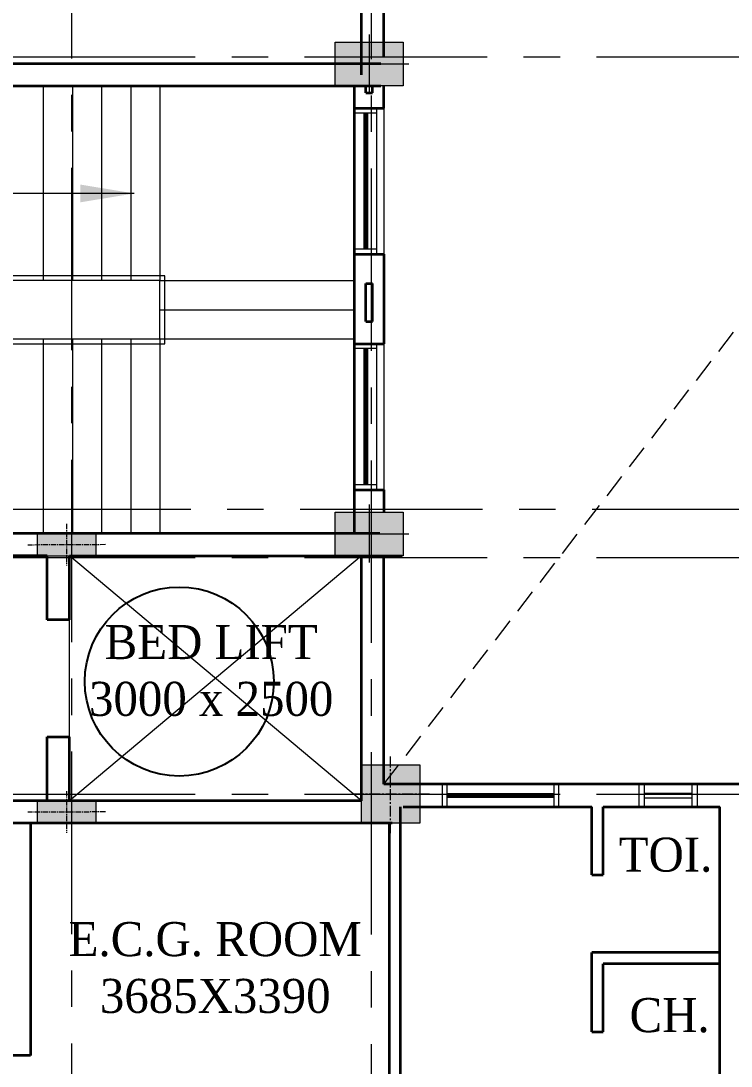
# Model space of a CAD drawing. Header units: inches. Extents: x 1789308 to 1948517, y 1504002 to 1708835.
# Drawn here: x 1891979 to 1893439, y 1666201 to 1668349 of the extents above; entities that cross this region are included whole.
import ezdxf

# ---------------------------------------------------------------- set-up
doc = ezdxf.new("R2010")
doc.units = ezdxf.units.IN
doc.header["$LTSCALE"] = 0.015
doc.header["$MEASUREMENT"] = 0
for name, pattern in [('$DDT_AUDIT_GENERATED_(C)', [0]), ('CENTER', [2, 1.25, -0.25, 0.25, -0.25]), ('CENTER2', [1.125, 0.75, -0.125, 0.125, -0.125]), ('DASHED', [19.05, 12.7, -6.35]), ('HIDDEN', [0.375, 0.25, -0.125])]:
    doc.linetypes.add(name, pattern=pattern)
for name, color, linetype, lineweight in [('CENTER LINE', 1, 'CENTER2', 18), ('COLUMN - HACTH - STR', 25, '$DDT_AUDIT_GENERATED_(C)', 15), ('COLUMN - STR', 6, 'Continuous', 15), ('ELE', 8, 'Continuous', 13), ('GRID - COLUMN - STR', 251, 'CENTER', 15), ('RAILING', 15, 'Continuous', 9), ('SECTION -  LINE - STR', 3, 'Continuous', 20), ('STAIRCASE', 161, 'Continuous', 13), ('TEXT', 7, 'Continuous', 5), ('wall', 1, 'Continuous', 35), ('WINDOW', 165, 'Continuous', 20)]:
    doc.layers.add(name, color=color, linetype=linetype, lineweight=lineweight)
doc.layers.add('DIM - GRID - STR', color=7, linetype='Continuous')
doc.styles.add('DIM 300', font='times.ttf', dxfattribs={"height": 300})
doc.styles.add('Scale M 100', font='times.ttf', dxfattribs={"width": 0.95, "height": 350})
doc.dimstyles.new('DIM 300', dxfattribs={"dimtxt": 300, "dimasz": 77, "dimexe": 66, "dimexo": 150, "dimgap": 12, "dimtad": 0, "dimdec": 0, "dimzin": 0, "dimdsep": 46, "dimtxsty": 'DIM 300', "dimblk": 'ARCHTICK', "dimcen": 0.09, "dimdle": 66, "dimclrd": 256, "dimclre": 256, "dimclrt": 7, "dimadec": 0, "dimazin": 0, "dimtfac": 1, "dimtdec": 0, "dimtofl": 0, "dimtmove": 2, "dimatfit": 3, "dimfxl": 300, "dimtolj": 1, "dimtzin": 0, "dimlwd": -1, "dimlwe": -1, "dimarcsym": 0})

# ---------------------------------------------------------------- blocks, each defined once
blk = doc.blocks.new('COL 600X600')
at = {"layer": 'COLUMN - HACTH - STR'}
h = blk.add_hatch(color=256, dxfattribs=at)
h.dxf.hatch_style = 1
h.paths.add_polyline_path([(-226608, -550894), (-226008, -550894), (-226008, -550294), (-226608, -550294)])
at = {"layer": 'CENTER LINE', "ltscale": 10000}
for points in [[(-226308, -550994), (-226308, -550194)], [(-225908, -550594), (-226708, -550594)]]:
    blk.add_lwpolyline(points, dxfattribs=at)
at = {"layer": 'COLUMN - STR', "ltscale": 100}
blk.add_lwpolyline([(-226608, -550294), (-226008, -550294), (-226008, -550894), (-226608, -550894)], close=True, dxfattribs=at)
blk = doc.blocks.new('COL 230X500')
at = {"layer": 'COLUMN - HACTH - STR'}
h = blk.add_hatch(color=256, dxfattribs=at)
h.dxf.hatch_style = 1
h.paths.add_polyline_path([(211, 100), (211, -500), (-19, -500), (-19, 100)])
at = {"layer": 'CENTER LINE', "ltscale": 5000}
for points in [[(100, -600), (96, 200)], [(315, -200), (-115, -200)]]:
    blk.add_lwpolyline(points, dxfattribs=at)
at = {"layer": 'COLUMN - STR'}
blk.add_lwpolyline([(211, 100), (211, -500), (-19, -500), (-19, 100)], close=True, dxfattribs=at)
blk = doc.blocks.new('450X700')
at = {"layer": 'COLUMN - HACTH - STR'}
blk.add_hatch(color=256, dxfattribs=at).paths.add_polyline_path([(0, 0), (0, -700), (450, -700), (450, 0)])
at = {"layer": 'COLUMN - STR'}
for p, q in [((225, -773), (225, 59)), ((-77, -350), (520, -350))]:
    blk.add_line(p, q, dxfattribs=at)
blk.add_lwpolyline([(0, 0), (450, 0), (450, -700), (0, -700)], close=True, dxfattribs=at)
blk = doc.blocks.new('_ArchTick')
at = {"color": 0, "linetype": 'ByBlock', "lineweight": -3, "const_width": 0.15}
blk.add_lwpolyline([(-0.5, -0.5), (0.5, 0.5)], dxfattribs=at)
blk = doc.blocks.new('V1_600')
at = {"layer": 'WINDOW'}
for p, q in [((-0.083, 0.6), (0.147, 0.6)), ((-0.083, 0.545), (0.147, 0.545)), ((-0.083, 0.055), (0.147, 0.055)), ((-0.083, 0), (0.147, 0))]:
    blk.add_line(p, q, dxfattribs=at)
at = {"layer": 'WINDOW', "linetype": 'ByBlock'}
for p, q in [((-0.083, 0), (-0.083, 0.6)), ((0.147, 0), (0.147, 0.6))]:
    blk.add_line(p, q, dxfattribs=at)
at = {"layer": 'WINDOW', "linetype": 'DASHED', "ltscale": 12}
for p, q in [((0.004, 0.545), (0.004, 0.055)), ((0.054, 0.545), (0.054, 0.055))]:
    blk.add_line(p, q, dxfattribs=at)
blk = doc.blocks.new('12_00')
at = {"layer": 'WINDOW'}
for p, q in [((100, 550), (-130, 550)), ((100, -550), (-130, -550))]:
    blk.add_line(p, q, dxfattribs=at)
blk.add_lwpolyline([(100, -600), (100, 600), (-130, 600), (-130, -600)], close=True, dxfattribs=at)
at = {"layer": 'WINDOW', "const_width": 50}
blk.add_lwpolyline([(-15, 550), (-15, -550)], dxfattribs=at)
blk = doc.blocks.new('W1_1500x1200')
at = {"layer": 'WINDOW'}
for p, q in [((-0.7, 0), (-0.7, 0.23)), ((0.7, 0), (0.7, 0.23))]:
    blk.add_line(p, q, dxfattribs=at)
blk.add_lwpolyline([(-0.75, 0), (0.75, 0), (0.75, 0.23), (-0.75, 0.23)], close=True, dxfattribs=at)
at = {"layer": 'WINDOW', "const_width": 0.05}
blk.add_lwpolyline([(0.7, 0.115), (-0.7, 0.115)], dxfattribs=at)
blk = doc.blocks.new('A$C1CC35E0C')
at = {"layer": 'DIM - GRID - STR', "color": 3}
blk.add_circle((16649.2, -27861.3), 971.4, dxfattribs=at)
at = {"layer": 'ELE', "linetype": 'HIDDEN', "ltscale": 66666}
blk.add_line((18750.5, -28917.7), (32450.5, -11215), dxfattribs=at)
at = {"layer": 'ELE', "ltscale": 66666}
for p, q in [((18750.5, -21968.9), (18750.5, -23468.9)), ((18750.5, -24389.3), (18750.5, -25889.3)), ((18521.3, -29087), (15521.3, -26570)), ((18521.3, -26570.4), (15521.3, -29087))]:
    blk.add_line(p, q, dxfattribs=at)
at = {"layer": 'ELE'}
blk.add_line((15521.3, -28428.5), (15521.3, -27228.5), dxfattribs=at)
at = {"layer": 'GRID - COLUMN - STR', "ltscale": 100000}
for p, q in [((15541.3, 4418.7), (15541.3, -69399.6)), ((18620.3, 4412.1), (18620.3, -69399.6)), ((-12062.3, -21439), (88195.3, -21439)), ((-12108.7, -26089), (88195.3, -26089)), ((-12062.3, -26584.6), (88195.3, -26584.6)), ((-12062.3, -29018.7), (88195.3, -29018.7))]:
    blk.add_line(p, q, dxfattribs=at)
at = {"layer": 'RAILING'}
for points in [[(13400.8, -24390), (16500.8, -24390), (16500.8, -23690), (13400.8, -23690)], [(13450.8, -24340), (16450.8, -24340), (16450.8, -23740), (13450.8, -23740)]]:
    blk.add_lwpolyline(points, close=True, dxfattribs=at)
at = {"layer": 'STAIRCASE'}
for p, q in [((15250.8, -21740), (15250.8, -23740)), ((15550.8, -21740), (15550.8, -23740)), ((15850.8, -21740), (15850.8, -23740)), ((16150.8, -21740), (16150.8, -23740)), ((16450.8, -21740), (16450.8, -23740)), ((16450.8, -23740), (18450.5, -23740)), ((16450.8, -24040), (18450.5, -24040)), ((15250.8, -24340), (15250.8, -26340)), ((15550.8, -24340), (15550.8, -26340)), ((15850.8, -24340), (15850.8, -26340)), ((16150.8, -24340), (16150.8, -26340)), ((16450.8, -24340), (16450.8, -26340)), ((16450.8, -24340), (18450.5, -24340))]:
    blk.add_line(p, q, dxfattribs=at)
at = {"layer": 'wall'}
for p, q in [((18520.5, -21625), (18520.5, -19795)), ((11510.5, -21510), (18720.5, -21510)), ((11510.5, -21740), (18720.5, -21740)), ((18450.5, -26340), (18450.5, -21740)), ((18565.5, -21810), (18565.5, -21740)), ((18635.5, -21810), (18635.5, -21736.9)), ((18750.5, -21968.9), (18750.5, -21739)), ((18565.5, -21810), (18635.5, -21810)), ((18450.5, -21968.9), (18750.5, -21968.9)), ((18450.5, -23468.9), (18750.5, -23468.9)), ((18750.5, -23468.9), (18750.5, -24389.3)), ((18565.5, -24159.3), (18565.5, -23770)), ((18565.5, -23770), (18635.5, -23770)), ((18635.5, -24159.3), (18635.5, -23770)), ((18565.5, -24159.3), (18635.5, -24159.3)), ((18450.5, -24389.3), (18750.5, -24389.3)), ((18450.5, -25889.3), (18750.5, -25889.3)), ((18750.5, -25889.3), (18750.5, -26119.3)), ((18710.1, -26340), (11725.5, -26340.5)), ((15291.3, -26570), (11375.4, -26570.9)), ((15291.3, -27228.5), (15291.3, -26570)), ((15521.3, -26570), (18940.1, -26570)), ((15521.3, -27228.5), (15521.3, -26570)), ((18520.5, -29087), (18520.5, -26570)), ((18750.5, -28917.7), (18750.5, -26570)), ((15521.3, -27228.5), (15291.3, -27228.5)), ((15291.3, -29087), (15291.3, -28428.5)), ((15291.3, -28428.5), (15521.3, -28428.5)), ((15521.3, -29087), (15521.3, -28428.5)), ((33150.5, -28917), (18750.5, -28917.7)), ((18520.5, -29087), (11625.5, -29087)), ((18920.3, -29147.7), (18920.3, -36208.3)), ((18950.5, -29147.7), (20890.6, -29147.7)), ((20890.6, -29847.3), (20890.6, -29147.7)), ((21005.6, -29147.7), (22205.5, -29147.7)), ((21005.6, -29847.3), (21005.6, -29147.7)), ((22205.5, -32262.3), (22205.5, -29147.7)), ((18835.5, -29317), (12105.5, -29317)), ((15120.5, -29317), (15120.5, -31705.3)), ((18751.3, -29317), (18751.3, -29317)), ((18805.3, -29317), (18805.3, -32705.3)), ((20890.6, -29847.3), (21005.6, -29847.3)), ((22205.5, -30647.3), (20890.6, -30647.3)), ((20890.6, -31462.3), (20890.6, -30647.3)), ((22205.5, -30762.3), (21005.6, -30762.3)), ((21005.6, -31462.3), (21005.6, -30762.3)), ((20890.6, -31462.3), (21005.6, -31462.3)), ((15120.5, -31705.3), (14890.5, -31705.3))]:
    blk.add_line(p, q, dxfattribs=at)
blk.add_lwpolyline([(18750.5, -21436.9), (18750.5, -900)], dxfattribs=at)
at = {"layer": 'COLUMN - STR', "color": 2, "rotation": 270}
for p in [(18950.5, -21289), (18950.5, -26119.3)]:
    blk.add_blockref('450X700', p, dxfattribs=at)
at = {"layer": 'COLUMN - STR', "rotation": 90}
for p in [(15291.3, -26554.3), (15291.3, -29301.3)]:
    blk.add_blockref('COL 230X500', p, dxfattribs=at)
at = {"layer": 'COLUMN - STR'}
blk.add_blockref('COL 600X600', (245128.3, 521575.5), dxfattribs=at)
at = {"layer": 'wall', "color": 2, "xscale": 1000.000000000611, "yscale": 1000.000000000611, "zscale": 1000.000000000611, "rotation": 90}
for p in [(18680.5, -22718.9), (18680.5, -25139.3)]:
    blk.add_blockref('W1_1500x1200', p, dxfattribs=at)
at = {"layer": 'WINDOW', "lineweight": -3, "rotation": 90}
blk.add_blockref('12_00', (19950.3, -29017), dxfattribs=at)
at = {"layer": 'WINDOW', "lineweight": -3, "ltscale": 12, "xscale": -1000, "yscale": 1000, "zscale": 1000, "rotation": 270}
blk.add_blockref('V1_600', (21375.5, -29065), dxfattribs=at)
at = {"layer": 'TEXT', "char_height": 350, "attachment_point": 1, "style": 'Scale M 100'}
for s, width, insert in [('\\pxqc;BED LIFT\\P3000 x 2500', 2613.417, (15670.4, -27280.6)), ('TOI.', 3325.618, (21165.4, -29464.7)), ('\\pxqc;E.C.G. ROOM\\P3685X3390', 3009.342, (15513.8, -30333.5)), ('CH.', 946.027, (21277, -31114.7))]:
    blk.add_mtext_dynamic_manual_height_columns(s, width=width, gutter_width=625, heights=[0], dxfattribs=dict(at, insert=insert))
at = {"layer": 'TEXT'}
blk.add_leader([(16186.6, -22844.5), (12577.1, -22844.5), (12577.1, -24531.6)], dimstyle='DIM 300', override={"dimasz": 555, "dimgap": 12, "dimtad": 0, "dimfxl": 0, "dimfxlon": 1}, dxfattribs=at)

msp = doc.modelspace()

# ---------------------------------------------------------------- block references
at = {"layer": 'SECTION -  LINE - STR', "xscale": 0.2, "yscale": 0.2, "zscale": 0.2}
msp.add_blockref('A$C1CC35E0C', (1888975.2, 1672563.4), dxfattribs=at)

doc.saveas('drawing.dxf')
